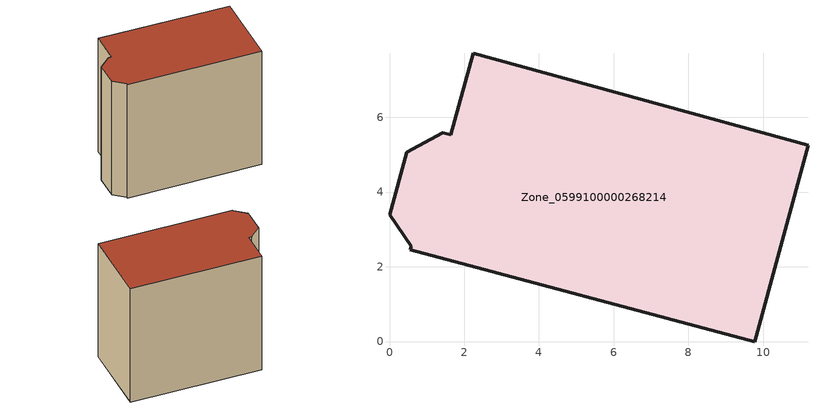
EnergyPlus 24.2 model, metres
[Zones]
Zone_0599100000268214
 floor ground (C_G): 9.77,0 0.56,2.46 0.58,2.55 0,3.39 0.46,5.07 1.42,5.59 1.64,5.53 2.24,7.71 11.2,5.26 z0
 wall outside (C_F): 0.56,2.46 9.77,0 11.2,5.26 2.24,7.71 1.64,5.53 1.42,5.59 0.46,5.07 0,3.39 0.58,2.55 0.56,2.46 z0:9.11
 roof outside (C_R): 11.2,5.26 2.24,7.71 1.64,5.53 1.42,5.59 0.46,5.07 0,3.39 0.58,2.55 0.56,2.46 9.77,0 z9.11
[BUILDING]
Pand.0599100000268214: North Axis=0; Terrain=City; Loads Convergence Tolerance Value=0.04; Temperature Convergence Tolerance Value=0.4; Solar Distribution=FullExterior; Maximum Number of Warmup Days=25; Minimum Number of Warmup Days=1
[Site:Location]
Rotterdam.The.Hague.AP_ZH_NLD Design_Conditions: Latitude=51.96; Longitude=4.45; Time Zone=1; Elevation=-4.5
[SITE:GROUNDTEMPERATURE:BUILDINGSURFACE]
18, 18, 18, 18, 18, 18, 18, 18, 18, 18, 18, 18
[MATERIAL] Thermal Absorptance=0.9; Solar Absorptance=0.7; Visible Absorptance=0.7
Name | Roughness | Thickness | Conductivity | Density | Specific Heat
G.TI.1946 | MediumSmooth | 0.15 | 1 | 540 | 1210
F.TI.1946 | Rough | 0.3 | 0.857143 | 1920 | 840
R.TI.1946 | MediumRough | 0.2 | 0.1 | 1500 | 1000
[CONSTRUCTION]
C_G: G.TI.1946
C_F: F.TI.1946
C_R: R.TI.1946
[ZONE]
Zone_0599100000268214: Type=1; Multiplier=1; Ceiling Height=Autocalculate; Volume=Autocalculate; Floor Area=autocalculate; Part of Total Floor Area=Yes
[ZONEINFILTRATION:DESIGNFLOWRATE]
Infil_Zone_0599100000268214: Zone or ZoneList or Space or SpaceList=Zone_0599100000268214; Schedule=AlwaysOn; Design Flow Rate Calculation Method=Flow/Area; Flow Rate per Floor Area=0.003; Constant Term Coefficient=1; Temperature Term Coefficient=0; Velocity Term Coefficient=0; Velocity Squared Term Coefficient=0
[HVACTEMPLATE:ZONE:IDEALLOADSAIRSYSTEM]
Zone_0599100000268214: Maximum Heating Supply Air Temperature=50; Minimum Cooling Supply Air Temperature=13; Maximum Heating Supply Air Humidity Ratio=0.0156; Minimum Cooling Supply Air Humidity Ratio=0.0077; Heating Limit=NoLimit; Cooling Limit=NoLimit; Dehumidification Control Type=ConstantSensibleHeatRatio; Cooling Sensible Heat Ratio=0.7; Dehumidification Setpoint=60; Humidification Control Type=None; Humidification Setpoint=30; Outdoor Air Method=None; Outdoor Air Flow Rate per Person=0.00944; Outdoor Air Flow Rate per Zone Floor Area=0; Outdoor Air Flow Rate per Zone=0; Demand Controlled Ventilation Type=None; Outdoor Air Economizer Type=NoEconomizer; Heat Recovery Type=None; Sensible Heat Recovery Effectiveness=0.7; Latent Heat Recovery Effectiveness=0.65
[ZONECONTROL:THERMOSTAT]
ThermostatControl_Zone_0599100000268214: Zone or ZoneList=Zone_0599100000268214; Control Type Schedule=DualSetpointControlType; Control 1=Thermostat_Zone_0599100000268214; Temperature Difference Between Cutout And Setpoint=0
[THERMOSTATSETPOINT:DUALSETPOINT]
Thermostat_Zone_0599100000268214: Heating Setpoint Temperature Schedule=HeatingSetpoint_Zone_0599100000268214; Cooling Setpoint Temperature Schedule=CoolingSetpoint_Zone_0599100000268214
[SCHEDULE:COMPACT]
HeatingSetpoint_Zone_0599100000268214: Through: 12/31, For: AllDays, Until: 24:00, 21
CoolingSetpoint_Zone_0599100000268214: Through: 12/31, For: AllDays, Until: 24:00, 24
DualSetpointControlType: Through: 12/31, For: AllDays, Until: 24:00, 4
AlwaysOn: Through: 12/31, For: AllDays, Until: 24:00, 1
